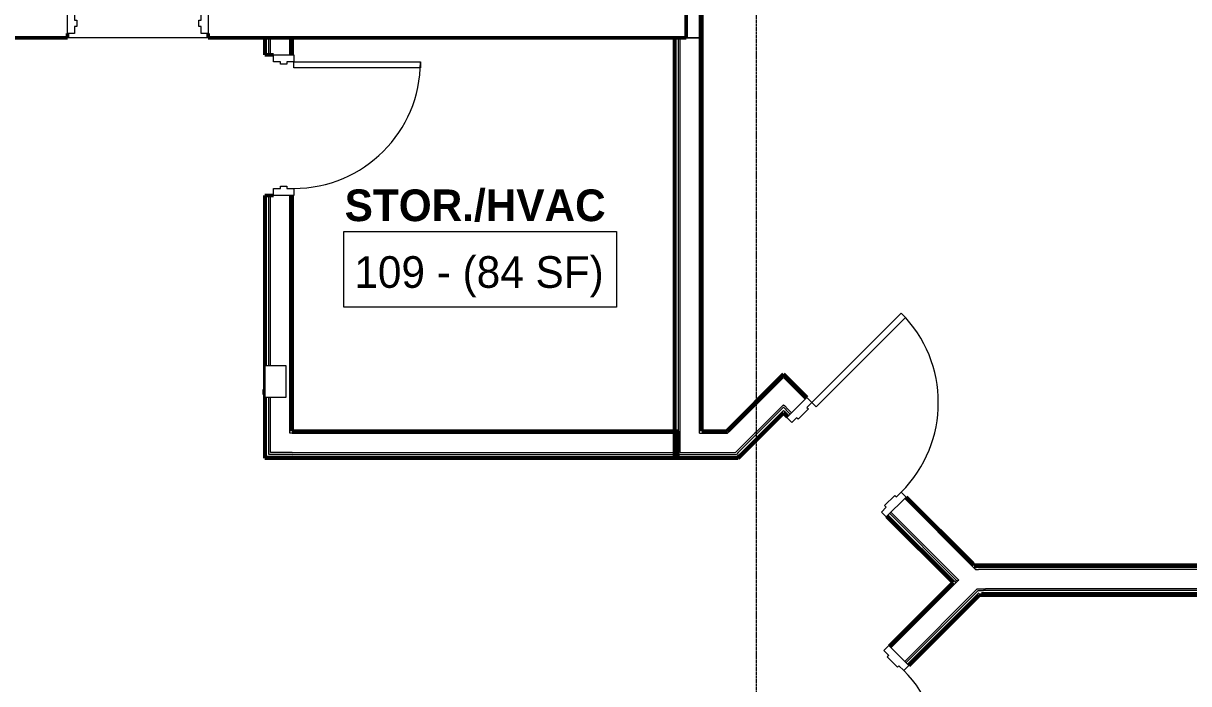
# Model space of a CAD drawing. Header units: inches. Extents: x -4235 to -464, y 9706 to 12463.
# Drawn here: x -2708.9 to -2377.4, y 11653.5 to 11841.3 of the extents above; entities that cross this region are included whole.
import ezdxf

# ---------------------------------------------------------------- set-up
doc = ezdxf.new("R2010")
doc.units = ezdxf.units.IN
doc.header["$MEASUREMENT"] = 0
doc.linetypes.add('Grid Line 1_2_', pattern=[0.875, 0.5, -0.125, 0.125, -0.125])
for name, color, linetype, lineweight in [('0-1', 7, 'Continuous', 5), ('0-3', 250, 'Continuous', 9), ('A-AREA-IDEN', 2, 'Continuous', 9), ('A-DOOR-1', 250, 'Continuous', 9), ('A-DOOR-2', 130, 'Continuous', 20), ('A-DOOR-FRAM-1', 130, 'Continuous', 20), ('A-WALL-2', 7, 'Continuous', 50), ('A-WALL-3', 50, 'Continuous', 13), ('A-WALL-4', 250, 'Continuous', 9), ('E-FIRE-1', 250, 'Continuous', 9), ('I-WALL-1', 7, 'Continuous', 50), ('S-GRID-1', 1, 'Grid Line 1_2_', 9)]:
    doc.layers.add(name, color=color, linetype=linetype, lineweight=lineweight)
doc.styles.add('Century Gothic', font='ufonts.com_century-gothic.ttf', dxfattribs={"height": 9})
doc.styles.add('Century Gothic_B', font='GOTHICB.TTF', dxfattribs={"height": 9})

# ---------------------------------------------------------------- blocks, each defined once
blk = doc.blocks.new('HOLLOW METAL - COMMON_3-0 x 7-0 - 20min-2191992-BACKGROUND - 1ST FLOOR')
at = {"layer": 'A-DOOR-1'}
blk.add_arc((18, -4.625), 36, 180, 270, dxfattribs=at)
at = {"layer": 'A-DOOR-2'}
for p, q in [((16.25, -4.625), (18, -4.625)), ((16.25, -40.625), (16.25, -4.625)), ((18, -4.625), (18, -40.625)), ((18, -40.625), (16.25, -40.625))]:
    blk.add_line(p, q, dxfattribs=at)
at = {"layer": 'A-DOOR-FRAM-1'}
for p, q in [((-20, 1.125), (-18, 1.125)), ((-20, -4.625), (-20, 1.125)), ((-18, 1.125), (-18, -0.8125)), ((18, 1.125), (20, 1.125)), ((18, -0.8125), (18, 1.125)), ((20, 1.125), (20, -4.625)), ((-18, -0.8125), (-17.375, -0.8125)), ((-18, -2.6875), (-18, -4.625)), ((-17.375, -2.6875), (-18, -2.6875)), ((-17.375, -0.8125), (-17.375, -2.6875)), ((17.375, -0.8125), (18, -0.8125)), ((17.375, -2.6875), (17.375, -0.8125)), ((18, -2.6875), (17.375, -2.6875)), ((18, -4.625), (18, -2.6875)), ((-18, -4.625), (-20, -4.625)), ((20, -4.625), (18, -4.625))]:
    blk.add_line(p, q, dxfattribs=at)
blk = doc.blocks.new('HOLLOW METAL - UNIT DOOR-2191978-BACKGROUND - 1ST FLOOR')
at = {"layer": 'A-DOOR-1'}
blk.add_arc((18, 4.125), 36, 90, 180, dxfattribs=at)
at = {"layer": 'A-DOOR-2'}
for p, q in [((18, 40.125), (16.25, 40.125)), ((16.25, 40.125), (16.25, 4.125)), ((18, 4.125), (18, 40.125)), ((16.25, 4.125), (18, 4.125))]:
    blk.add_line(p, q, dxfattribs=at)
at = {"layer": 'A-DOOR-FRAM-1'}
for p, q in [((-18, 4.125), (-20, 4.125)), ((-20, 4.125), (-20, -3.875)), ((-18, 2.1875), (-18, 4.125)), ((18, 4.125), (18, 2.1875)), ((20, 4.125), (18, 4.125)), ((20, -3.875), (20, 4.125)), ((-17.375, 2.1875), (-18, 2.1875)), ((-17.375, -1.9375), (-17.375, 2.1875)), ((18, 2.1875), (17.375, 2.1875)), ((17.375, 2.1875), (17.375, -1.9375)), ((-18, -3.875), (-18, -1.9375)), ((-18, -1.9375), (-17.375, -1.9375)), ((17.375, -1.9375), (18, -1.9375)), ((18, -1.9375), (18, -3.875)), ((-20, -3.875), (-18, -3.875)), ((18, -3.875), (20, -3.875))]:
    blk.add_line(p, q, dxfattribs=at)
blk = doc.blocks.new('HOLLOW METAL - UNIT DOOR-2191977-BACKGROUND - 1ST FLOOR')
at = {"layer": 'A-DOOR-1'}
blk.add_arc((18, -4.125), 36, 180, 270, dxfattribs=at)
at = {"layer": 'A-DOOR-2'}
for p, q in [((16.25, -4.125), (18, -4.125)), ((16.25, -40.125), (16.25, -4.125)), ((18, -4.125), (18, -40.125)), ((18, -40.125), (16.25, -40.125))]:
    blk.add_line(p, q, dxfattribs=at)
at = {"layer": 'A-DOOR-FRAM-1'}
for p, q in [((-20, 3.875), (-18, 3.875)), ((-20, -4.125), (-20, 3.875)), ((-18, 3.875), (-18, 1.9375)), ((18, 3.875), (20, 3.875)), ((18, 1.9375), (18, 3.875)), ((20, 3.875), (20, -4.125)), ((-18, 1.9375), (-17.375, 1.9375)), ((-17.375, 1.9375), (-17.375, -2.1875)), ((17.375, 1.9375), (18, 1.9375)), ((17.375, -2.1875), (17.375, 1.9375)), ((-18, -2.1875), (-18, -4.125)), ((-17.375, -2.1875), (-18, -2.1875)), ((18, -2.1875), (17.375, -2.1875)), ((18, -4.125), (18, -2.1875)), ((-18, -4.125), (-20, -4.125)), ((20, -4.125), (18, -4.125))]:
    blk.add_line(p, q, dxfattribs=at)
blk = doc.blocks.new('104416 - Fire Extinguishers - Wall - Class A - Light - 2A-2205461-BACKGROUND - 1ST FLOOR')
at = {"layer": 'E-FIRE-1'}
for p, q in [((13.19, 4.13), (13.19, 3.87)), ((23.19, 4.13), (13.19, 4.13)), ((13.19, 4.13), (23.19, 4.13)), ((13.19, 4.13), (13.19, 3.87)), ((23.19, 3.87), (13.19, 3.87)), ((13.63, -2.12), (13.63, 3.87)), ((14.41, 4.13), (14.41, 4.38)), ((14.44, 4.38), (14.84, 4.38)), ((14.44, 4.13), (14.44, 4.38)), ((14.84, 4.38), (15.03, 4.38)), ((14.84, 4.13), (14.84, 4.38)), ((15.03, 4.38), (15.11, 4.38)), ((15.03, 4.13), (15.03, 4.38)), ((15.11, 4.38), (15.24, 4.38)), ((15.11, 4.13), (15.11, 4.38)), ((15.24, 4.38), (15.51, 4.38)), ((15.24, 4.13), (15.24, 4.38)), ((15.51, 4.38), (15.73, 4.38)), ((15.51, 4.13), (15.51, 4.38)), ((15.73, 4.38), (15.87, 4.38)), ((15.73, 4.13), (15.73, 4.38)), ((15.87, 4.38), (15.91, 4.38)), ((15.87, 4.13), (15.87, 4.38)), ((15.91, 4.13), (15.91, 4.38)), ((15.94, 4.13), (15.94, 4.38)), ((22.75, 3.87), (22.75, -2.12)), ((23.19, 3.87), (23.19, 4.13)), ((23.19, 3.87), (23.19, 4.13)), ((22.75, -2.12), (13.63, -2.12))]:
    blk.add_line(p, q, dxfattribs=at)
blk = doc.blocks.new('CTR - 1st Phase - Common Walls_rvt-1-BACKGROUND - 1ST FLOOR')
at = {"layer": 'A-WALL-2'}
for p, q in [((-2520.32, 12081.69), (-2520.32, 11837.19)), ((-2515.95, 11837.19), (-2515.95, 12081.69))]:
    blk.add_line(p, q, dxfattribs=at)
at = {"layer": 'A-WALL-3'}
for p, q in [((-2520.07, 11837.19), (-2520.07, 12081.69)), ((-2516.57, 11837.19), (-2516.57, 12081.69)), ((-2639.7, 11832.36), (-2639.7, 11837.19)), ((-2639.07, 11832.36), (-2639.07, 11837.19)), ((-2638.57, 11832.36), (-2638.57, 11837.19)), ((-2633.07, 11832.36), (-2633.07, 11837.19)), ((-2523.2, 11725.36), (-2523.2, 11837.19)), ((-2522.57, 11725.36), (-2522.57, 11837.19)), ((-2522.07, 11725.36), (-2522.07, 11837.19)), ((-2520.32, 11837.19), (-2520.07, 11837.19)), ((-2520.07, 11837.19), (-2520.32, 11837.19)), ((-2520.07, 11837.19), (-2516.57, 11837.19)), ((-2516.57, 11837.19), (-2520.07, 11837.19)), ((-2516.57, 11725.36), (-2516.57, 11837.19)), ((-2639.7, 11744.05), (-2639.7, 11792.36)), ((-2639.07, 11744.05), (-2639.07, 11792.36)), ((-2638.57, 11744.05), (-2638.57, 11792.36)), ((-2633.07, 11724.74), (-2633.07, 11792.36)), ((-2507.95, 11725.36), (-2492.69, 11740.62)), ((-2492.69, 11740.62), (-2488.8, 11736.73)), ((-2488.8, 11736.73), (-2487.65, 11735.58)), ((-2639.7, 11718.11), (-2639.7, 11734.93)), ((-2639.07, 11718.74), (-2639.07, 11734.93)), ((-2638.57, 11719.24), (-2638.57, 11734.93)), ((-2500.17, 11725.36), (-2492.69, 11732.84)), ((-2492.69, 11732.84), (-2492.34, 11732.49)), ((-2492.34, 11732.49), (-2491.54, 11731.69)), ((-2487.65, 11735.58), (-2486.5, 11734.43)), ((-2499.46, 11725.36), (-2492.69, 11732.13)), ((-2498.58, 11725.36), (-2492.69, 11731.25)), ((-2492.69, 11732.13), (-2492.25, 11731.69)), ((-2492.69, 11731.25), (-2492.34, 11730.9)), ((-2492.34, 11730.9), (-2491.19, 11729.75)), ((-2492.25, 11731.69), (-2491.9, 11731.34)), ((-2491.9, 11731.34), (-2490.75, 11730.19)), ((-2491.54, 11731.69), (-2490.39, 11730.54)), ((-2632.45, 11724.74), (-2633.07, 11724.74)), ((-2632.45, 11724.74), (-2522.7, 11724.74)), ((-2523.2, 11718.74), (-2523.2, 11725.36)), ((-2522.57, 11719.24), (-2522.57, 11725.36)), ((-2522.07, 11724.74), (-2522.07, 11725.36)), ((-2522.07, 11719.24), (-2522.07, 11724.74)), ((-2516.57, 11724.74), (-2516.57, 11725.36)), ((-2516.57, 11724.74), (-2508.57, 11724.74)), ((-2507.95, 11725.36), (-2508.57, 11724.74)), ((-2500.79, 11724.74), (-2506.29, 11719.24)), ((-2499.46, 11725.36), (-2505.59, 11719.24)), ((-2498.58, 11725.36), (-2505.2, 11718.74)), ((-2500.17, 11725.36), (-2500.79, 11724.74)), ((-2633.07, 11719.24), (-2638.57, 11719.24)), ((-2632.45, 11719.24), (-2633.07, 11719.24)), ((-2632.45, 11719.24), (-2522.7, 11719.24)), ((-2522.57, 11718.74), (-2522.57, 11719.24)), ((-2522.07, 11719.24), (-2506.29, 11719.24)), ((-2505.59, 11719.24), (-2506.09, 11718.74)), ((-2639.07, 11718.11), (-2639.7, 11718.11)), ((-2638.57, 11718.74), (-2639.07, 11718.74)), ((-2632.45, 11718.11), (-2639.07, 11718.11)), ((-2632.45, 11718.74), (-2638.57, 11718.74)), ((-2632.45, 11718.74), (-2522.7, 11718.74)), ((-2632.45, 11718.11), (-2522.7, 11718.11)), ((-2523.2, 11718.11), (-2523.2, 11718.74)), ((-2523.2, 11718.11), (-2505.83, 11718.11)), ((-2522.57, 11718.74), (-2506.09, 11718.74)), ((-2505.2, 11718.74), (-2505.83, 11718.11)), ((-2458.22, 11706.15), (-2439.39, 11687.32)), ((-2462.9, 11701.46), (-2444.08, 11682.64)), ((-2462.46, 11701.9), (-2443.64, 11683.08)), ((-2462.11, 11702.26), (-2443.28, 11683.43)), ((-2439.39, 11687.32), (-2438.95, 11686.88)), ((-2438.95, 11686.88), (-2438.69, 11686.61)), ((-2438.69, 11686.61), (-2437.8, 11686.61)), ((-2438.06, 11685.99), (-2438.69, 11686.61)), ((-2438.06, 11685.99), (-2437.18, 11685.99)), ((-2105.82, 11686.61), (-2437.8, 11686.61)), ((-2105.82, 11685.99), (-2437.18, 11685.99)), ((-2444.08, 11682.64), (-2443.64, 11682.19)), ((-2443.64, 11683.08), (-2443.19, 11682.64)), ((-2443.19, 11682.64), (-2443.64, 11682.19)), ((-2443.19, 11682.64), (-2443.64, 11682.19)), ((-2443.28, 11683.43), (-2442.84, 11682.99)), ((-2442.84, 11682.99), (-2443.19, 11682.64)), ((-2442.84, 11682.99), (-2443.19, 11682.64)), ((-2443.64, 11682.19), (-2462.11, 11663.72)), ((-2437.56, 11680.49), (-2458.22, 11659.83)), ((-2437.36, 11679.99), (-2457.87, 11659.48)), ((-2437.1, 11679.36), (-2457.42, 11659.04)), ((-2437.56, 11680.49), (-2436.86, 11680.49)), ((-2437.36, 11679.99), (-2436.47, 11679.99)), ((-2436.86, 11680.49), (-2435.26, 11680.49)), ((-2436.47, 11679.99), (-2435.76, 11679.99)), ((-2105.82, 11679.36), (-2436.39, 11679.36)), ((-2105.82, 11679.99), (-2435.76, 11679.99)), ((-2105.82, 11680.49), (-2435.26, 11680.49))]:
    blk.add_line(p, q, dxfattribs=at)
at = {"layer": 'I-WALL-1'}
for p, q in [((-2640.2, 11837.19), (-2640.2, 11832.36)), ((-2632.45, 11837.19), (-2640.2, 11837.19)), ((-2632.45, 11832.36), (-2632.45, 11837.19)), ((-2523.7, 11837.19), (-2523.7, 11725.36)), ((-2520.32, 11837.19), (-2523.7, 11837.19)), ((-2515.95, 11725.36), (-2515.95, 11837.19)), ((-2640.2, 11832.36), (-2637.7, 11832.36)), ((-2640.2, 11792.36), (-2640.2, 11744.49)), ((-2637.7, 11792.36), (-2640.2, 11792.36)), ((-2632.45, 11725.36), (-2632.45, 11792.36)), ((-2492.69, 11741.5), (-2508.83, 11725.36)), ((-2492.25, 11741.06), (-2492.69, 11741.5)), ((-2487.21, 11736.02), (-2492.25, 11741.06)), ((-2486.06, 11734.87), (-2487.21, 11736.02)), ((-2640.2, 11734.49), (-2640.2, 11717.61)), ((-2497.87, 11725.36), (-2492.69, 11730.54)), ((-2492.69, 11730.54), (-2491.54, 11729.39)), ((-2522.7, 11725.36), (-2632.45, 11725.36)), ((-2523.7, 11725.36), (-2523.7, 11718.11)), ((-2522.7, 11717.61), (-2522.7, 11725.36)), ((-2508.83, 11725.36), (-2515.95, 11725.36)), ((-2505.12, 11718.11), (-2497.87, 11725.36)), ((-2640.2, 11717.61), (-2639.7, 11717.61)), ((-2639.7, 11717.61), (-2632.45, 11717.61)), ((-2632.45, 11717.61), (-2522.7, 11717.61)), ((-2523.7, 11718.11), (-2523.7, 11717.61)), ((-2523.7, 11717.61), (-2505.62, 11717.61)), ((-2505.62, 11717.61), (-2505.12, 11718.11)), ((-2438.95, 11687.76), (-2457.78, 11706.59)), ((-2463.26, 11701.11), (-2444.43, 11682.28)), ((-2438.43, 11687.24), (-2438.95, 11687.76)), ((-2105.82, 11687.24), (-2438.43, 11687.24)), ((-2444.43, 11682.28), (-2462.55, 11664.16)), ((-2457.07, 11658.68), (-2437.01, 11678.74)), ((-2437.01, 11678.74), (-2105.82, 11678.74))]:
    blk.add_line(p, q, dxfattribs=at)
at = {"layer": '0-3'}
for name, p, rotation in [('HOLLOW METAL - COMMON_3-0 x 7-0 - 20min-2191992-BACKGROUND - 1ST FLOOR', (-2636.57, 11812.36), 89.99999999999955), ('HOLLOW METAL - UNIT DOOR-2191977-BACKGROUND - 1ST FLOOR', (-2474.84, 11717.81), 134.9999999999988), ('104416 - Fire Extinguishers - Wall - Class A - Light - 2A-2205461-BACKGROUND - 1ST FLOOR', (-2636.32, 11721.3), 89.99999999999955), ('HOLLOW METAL - UNIT DOOR-2191978-BACKGROUND - 1ST FLOOR', (-2474.13, 11647.46), 225.0000000000052)]:
    blk.add_blockref(name, p, dxfattribs=dict(at, rotation=rotation))
blk = doc.blocks.new('HOLLOW METAL - STAIR DOOR 3-0 x 7-0-2453424-BACKGROUND - 1ST FLOOR')
at = {"layer": 'A-DOOR-1'}
blk.add_arc((18, -3.25), 36, 180, 270, dxfattribs=at)
at = {"layer": 'A-DOOR-2'}
for p, q in [((16.25, -3.25), (18, -3.25)), ((16.25, -39.25), (16.25, -3.25)), ((18, -3.25), (18, -39.25)), ((18, -39.25), (16.25, -39.25))]:
    blk.add_line(p, q, dxfattribs=at)
at = {"layer": 'A-DOOR-FRAM-1'}
for p, q in [((-20, 2.5), (-18, 2.5)), ((-20, -3.25), (-20, 2.5)), ((-18, 2.5), (-18, 0.5625)), ((-18, 0.5625), (-17.375, 0.5625)), ((-17.375, 0.5625), (-17.375, -1.3125)), ((17.375, 0.5625), (18, 0.5625)), ((17.375, -1.3125), (17.375, 0.5625)), ((18, 2.5), (20, 2.5)), ((18, 0.5625), (18, 2.5)), ((20, 2.5), (20, -3.25)), ((-18, -3.25), (-20, -3.25)), ((-18, -1.3125), (-18, -3.25)), ((-17.375, -1.3125), (-18, -1.3125)), ((18, -1.3125), (17.375, -1.3125)), ((18, -3.25), (18, -1.3125)), ((20, -3.25), (18, -3.25))]:
    blk.add_line(p, q, dxfattribs=at)
blk = doc.blocks.new('CTR - 1st Phase -Stairs _ Elevators_rvt-1-BACKGROUND - 1ST FLOOR')
at = {"layer": 'A-WALL-2'}
for p, q in [((-2520.32, 11837.19), (-2520.32, 11845.19)), ((-2696.32, 11837.19), (-2696.32, 11838.44)), ((-2656.32, 11838.44), (-2656.32, 11837.19)), ((-2712.32, 11837.19), (-2696.32, 11837.19)), ((-2656.32, 11837.19), (-2640.32, 11837.19)), ((-2640.32, 11837.19), (-2520.32, 11837.19))]:
    blk.add_line(p, q, dxfattribs=at)
at = {"layer": 'A-WALL-4'}
blk.add_line((-2656.32, 11837.19), (-2696.32, 11837.19), dxfattribs=at)
at = {"layer": '0-3', "rotation": 180}
blk.add_blockref('HOLLOW METAL - STAIR DOOR 3-0 x 7-0-2453424-BACKGROUND - 1ST FLOOR', (-2676.32, 11840.94), dxfattribs=at)

msp = doc.modelspace()

# ---------------------------------------------------------------- linework, layer by layer
at = {"layer": 'A-AREA-IDEN', "flags": 128}
msp.add_lwpolyline([(-2617.72, 11782.09), (-2540.21, 11782.09), (-2540.21, 11760.59), (-2617.72, 11760.59)], close=True, dxfattribs=at)
at = {"layer": 'S-GRID-1'}
msp.add_line((-2500.32, 9836.18), (-2500.32, 12413.74), dxfattribs=at)

# ---------------------------------------------------------------- block references
at = {"layer": '0-1'}
for name in ['CTR - 1st Phase -Stairs _ Elevators_rvt-1-BACKGROUND - 1ST FLOOR', 'CTR - 1st Phase - Common Walls_rvt-1-BACKGROUND - 1ST FLOOR']:
    msp.add_blockref(name, (0, 0), dxfattribs=at)

# ---------------------------------------------------------------- texts
at = {"layer": 'A-AREA-IDEN', "char_height": 9, "attachment_point": 1}
for s, insert, width, style in [('STOR./HVAC', (-2617.48, 11794.06), 93.021, 'Century Gothic_B'), ('109 - (84 SF)', (-2614.72, 11775.09), 86.355, 'Century Gothic')]:
    msp.add_mtext(s, dxfattribs=dict(at, insert=insert, width=width, style=style))

doc.saveas('drawing.dxf')
